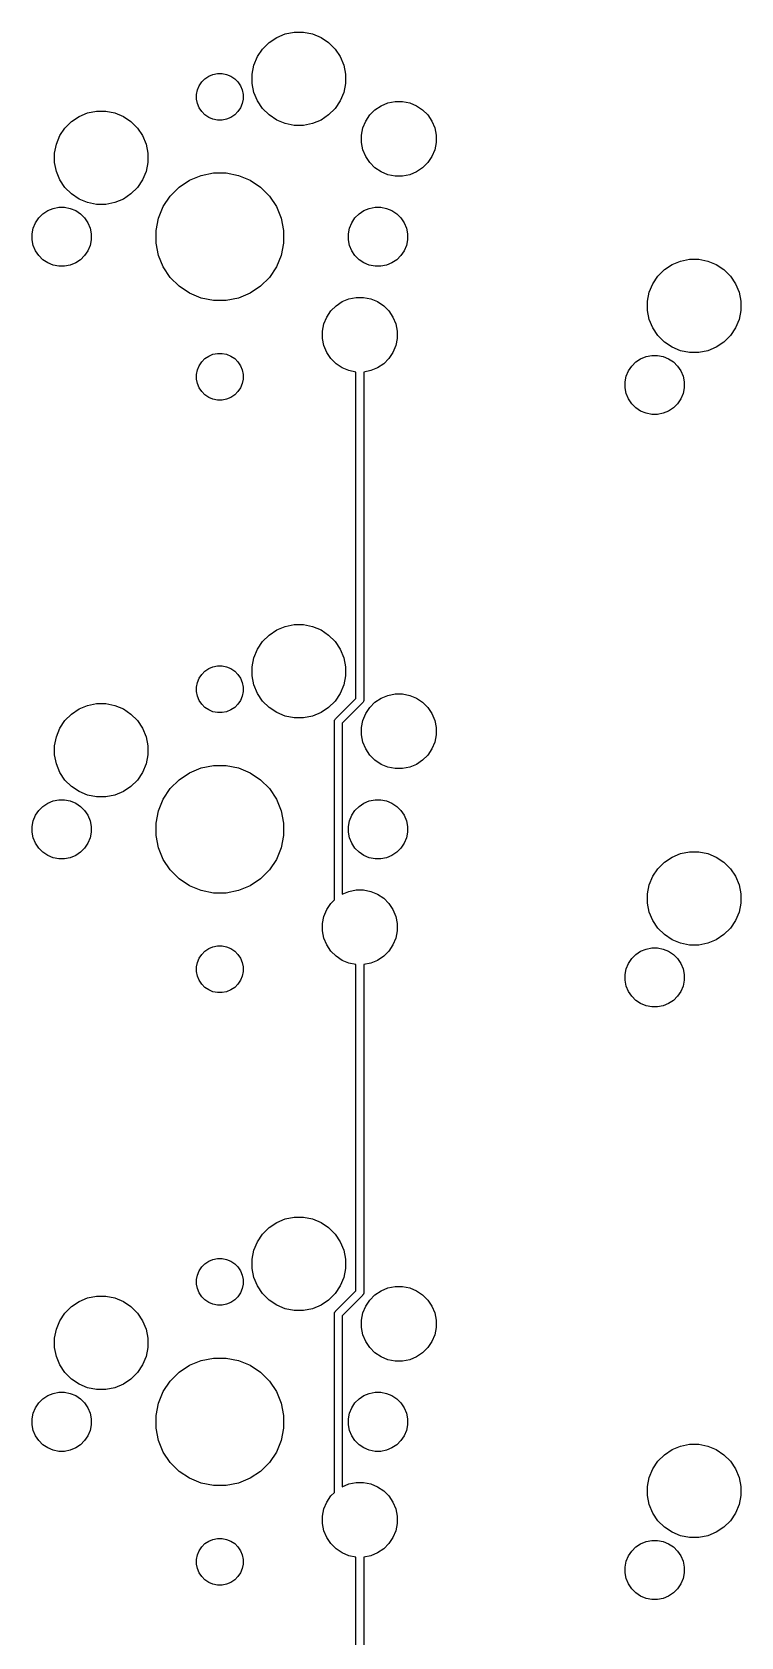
# Model space of a CAD drawing. Extents: x 52 to 337, y -159 to -34.
# Drawn here: x 140 to 162.8, y -91.1 to -39.5 of the extents above; entities that cross this region are included whole.
import ezdxf

# ---------------------------------------------------------------- set-up
doc = ezdxf.new("R2010")
doc.units = 0
doc.layers.add('BLACK', color=7, linetype='CONTINUOUS')

msp = doc.modelspace()

# ---------------------------------------------------------------- linework, layer by layer
at = {"layer": 'BLACK', "linetype": 'CONTINUOUS'}
for p, q in [((147.634, -39.7924), (147.879, -39.6282)), ((147.879, -39.6282), (148.152, -39.5151)), ((148.152, -39.5151), (148.442, -39.4575)), ((148.442, -39.4575), (148.738, -39.4575)), ((148.738, -39.4575), (149.028, -39.5151)), ((149.028, -39.5151), (149.301, -39.6282)), ((149.301, -39.6282), (149.546, -39.7924)), ((147.261, -40.247), (147.425, -40.0013)), ((147.425, -40.0013), (147.634, -39.7924)), ((149.546, -39.7924), (149.755, -40.0013)), ((149.755, -40.0013), (149.919, -40.247)), ((147.09, -40.8098), (147.148, -40.52)), ((147.148, -40.52), (147.261, -40.247)), ((149.919, -40.247), (150.032, -40.52)), ((150.032, -40.52), (150.09, -40.8098)), ((145.329, -41.3187), (145.385, -41.1822)), ((145.385, -41.1822), (145.467, -41.0594)), ((145.467, -41.0594), (145.572, -40.9549)), ((145.572, -40.9549), (145.695, -40.8729)), ((145.695, -40.8729), (145.831, -40.8163)), ((145.831, -40.8163), (145.976, -40.7875)), ((145.976, -40.7875), (146.124, -40.7875)), ((146.124, -40.7875), (146.269, -40.8163)), ((146.269, -40.8163), (146.405, -40.8729)), ((146.405, -40.8729), (146.528, -40.9549)), ((146.528, -40.9549), (146.633, -41.0594)), ((146.633, -41.0594), (146.715, -41.1822)), ((146.715, -41.1822), (146.771, -41.3187)), ((147.09, -41.1052), (147.09, -40.8098)), ((147.148, -41.395), (147.09, -41.1052)), ((150.09, -41.1052), (150.032, -41.395)), ((150.09, -40.8098), (150.09, -41.1052)), ((145.3, -41.4636), (145.329, -41.3187)), ((145.3, -41.6114), (145.3, -41.4636)), ((145.329, -41.7563), (145.3, -41.6114)), ((145.385, -41.8928), (145.329, -41.7563)), ((146.771, -41.7563), (146.715, -41.8928)), ((146.771, -41.3187), (146.8, -41.4636)), ((146.8, -41.6114), (146.771, -41.7563)), ((146.8, -41.4636), (146.8, -41.6114)), ((147.261, -41.668), (147.148, -41.395)), ((147.425, -41.9137), (147.261, -41.668)), ((149.919, -41.668), (149.755, -41.9137)), ((150.032, -41.395), (149.919, -41.668)), ((151.232, -41.8241), (151.45, -41.7336)), ((151.45, -41.7336), (151.682, -41.6875)), ((151.682, -41.6875), (151.918, -41.6875)), ((151.918, -41.6875), (152.15, -41.7336)), ((152.15, -41.7336), (152.368, -41.8241)), ((141.284, -42.3324), (141.529, -42.1682)), ((141.529, -42.1682), (141.802, -42.0551)), ((141.802, -42.0551), (142.092, -41.9975)), ((142.092, -41.9975), (142.388, -41.9975)), ((142.388, -41.9975), (142.678, -42.0551)), ((142.678, -42.0551), (142.951, -42.1682)), ((142.951, -42.1682), (143.196, -42.3324)), ((145.467, -42.0156), (145.385, -41.8928)), ((145.572, -42.1201), (145.467, -42.0156)), ((145.695, -42.2021), (145.572, -42.1201)), ((145.831, -42.2587), (145.695, -42.2021)), ((145.976, -42.2875), (145.831, -42.2587)), ((146.124, -42.2875), (145.976, -42.2875)), ((146.269, -42.2587), (146.124, -42.2875)), ((146.405, -42.2021), (146.269, -42.2587)), ((146.528, -42.1201), (146.405, -42.2021)), ((146.633, -42.0156), (146.528, -42.1201)), ((146.715, -41.8928), (146.633, -42.0156)), ((147.634, -42.1226), (147.425, -41.9137)), ((147.879, -42.2868), (147.634, -42.1226)), ((148.152, -42.3999), (147.879, -42.2868)), ((149.301, -42.2868), (149.028, -42.3999)), ((149.546, -42.1226), (149.301, -42.2868)), ((149.755, -41.9137), (149.546, -42.1226)), ((150.737, -42.3191), (150.868, -42.1225)), ((150.868, -42.1225), (151.035, -41.9554)), ((151.035, -41.9554), (151.232, -41.8241)), ((152.368, -41.8241), (152.565, -41.9554)), ((152.565, -41.9554), (152.732, -42.1225)), ((152.732, -42.1225), (152.863, -42.3191)), ((140.798, -43.06), (140.911, -42.787)), ((140.911, -42.787), (141.075, -42.5413)), ((141.075, -42.5413), (141.284, -42.3324)), ((143.196, -42.3324), (143.405, -42.5413)), ((143.405, -42.5413), (143.569, -42.787)), ((143.569, -42.787), (143.682, -43.06)), ((148.442, -42.4575), (148.152, -42.3999)), ((148.738, -42.4575), (148.442, -42.4575)), ((149.028, -42.3999), (148.738, -42.4575)), ((150.6, -42.7693), (150.646, -42.5375)), ((150.6, -43.0057), (150.6, -42.7693)), ((150.646, -42.5375), (150.737, -42.3191)), ((152.863, -42.3191), (152.954, -42.5375)), ((152.954, -42.5375), (153, -42.7693)), ((153, -42.7693), (153, -43.0057)), ((140.74, -43.3498), (140.798, -43.06)), ((143.682, -43.06), (143.74, -43.3498)), ((150.646, -43.2375), (150.6, -43.0057)), ((150.737, -43.4559), (150.646, -43.2375)), ((152.954, -43.2375), (152.863, -43.4559)), ((153, -43.0057), (152.954, -43.2375)), ((140.74, -43.6452), (140.74, -43.3498)), ((140.798, -43.935), (140.74, -43.6452)), ((143.74, -43.6452), (143.682, -43.935)), ((143.74, -43.3498), (143.74, -43.6452)), ((150.868, -43.6525), (150.737, -43.4559)), ((151.035, -43.8196), (150.868, -43.6525)), ((151.232, -43.9509), (151.035, -43.8196)), ((152.565, -43.8196), (152.368, -43.9509)), ((152.732, -43.6525), (152.565, -43.8196)), ((152.863, -43.4559), (152.732, -43.6525)), ((140.911, -44.208), (140.798, -43.935)), ((141.075, -44.4537), (140.911, -44.208)), ((143.569, -44.208), (143.405, -44.4537)), ((143.682, -43.935), (143.569, -44.208)), ((144.743, -44.4452), (145.079, -44.2208)), ((145.079, -44.2208), (145.452, -44.0663)), ((145.452, -44.0663), (145.848, -43.9875)), ((145.848, -43.9875), (146.252, -43.9875)), ((146.252, -43.9875), (146.648, -44.0663)), ((146.648, -44.0663), (147.021, -44.2208)), ((147.021, -44.2208), (147.357, -44.4452)), ((151.45, -44.0414), (151.232, -43.9509)), ((151.682, -44.0875), (151.45, -44.0414)), ((151.918, -44.0875), (151.682, -44.0875)), ((152.15, -44.0414), (151.918, -44.0875)), ((152.368, -43.9509), (152.15, -44.0414)), ((141.284, -44.6626), (141.075, -44.4537)), ((141.529, -44.8268), (141.284, -44.6626)), ((141.802, -44.9399), (141.529, -44.8268)), ((142.951, -44.8268), (142.678, -44.9399)), ((143.196, -44.6626), (142.951, -44.8268)), ((143.405, -44.4537), (143.196, -44.6626)), ((144.233, -45.0665), (144.458, -44.7307)), ((144.458, -44.7307), (144.743, -44.4452)), ((147.357, -44.4452), (147.642, -44.7307)), ((147.642, -44.7307), (147.867, -45.0665)), ((140.232, -45.4319), (140.364, -45.2996)), ((140.364, -45.2996), (140.52, -45.1956)), ((140.52, -45.1956), (140.693, -45.124)), ((140.693, -45.124), (140.876, -45.0875)), ((140.876, -45.0875), (141.064, -45.0875)), ((141.064, -45.0875), (141.247, -45.124)), ((141.247, -45.124), (141.42, -45.1956)), ((141.42, -45.1956), (141.576, -45.2996)), ((141.576, -45.2996), (141.708, -45.4319)), ((142.092, -44.9975), (141.802, -44.9399)), ((142.388, -44.9975), (142.092, -44.9975)), ((142.678, -44.9399), (142.388, -44.9975)), ((144.079, -45.4395), (144.233, -45.0665)), ((147.867, -45.0665), (148.021, -45.4395)), ((150.392, -45.4319), (150.524, -45.2996)), ((150.524, -45.2996), (150.68, -45.1956)), ((150.68, -45.1956), (150.853, -45.124)), ((150.853, -45.124), (151.036, -45.0875)), ((151.036, -45.0875), (151.224, -45.0875)), ((151.224, -45.0875), (151.407, -45.124)), ((151.407, -45.124), (151.58, -45.1956)), ((151.58, -45.1956), (151.736, -45.2996)), ((151.736, -45.2996), (151.868, -45.4319)), ((140.02, -45.9439), (140.057, -45.7604)), ((140.057, -45.7604), (140.128, -45.5875)), ((140.128, -45.5875), (140.232, -45.4319)), ((141.708, -45.4319), (141.812, -45.5875)), ((141.812, -45.5875), (141.883, -45.7604)), ((141.883, -45.7604), (141.92, -45.9439)), ((144, -45.8356), (144.079, -45.4395)), ((144, -46.2394), (144, -45.8356)), ((148.021, -45.4395), (148.1, -45.8356)), ((148.1, -45.8356), (148.1, -46.2394)), ((150.18, -45.9439), (150.217, -45.7604)), ((150.217, -45.7604), (150.288, -45.5875)), ((150.288, -45.5875), (150.392, -45.4319)), ((151.868, -45.4319), (151.972, -45.5875)), ((151.972, -45.5875), (152.043, -45.7604)), ((152.043, -45.7604), (152.08, -45.9439)), ((140.02, -46.1311), (140.02, -45.9439)), ((140.057, -46.3146), (140.02, -46.1311)), ((140.128, -46.4875), (140.057, -46.3146)), ((141.883, -46.3146), (141.812, -46.4875)), ((141.92, -46.1311), (141.883, -46.3146)), ((141.92, -45.9439), (141.92, -46.1311)), ((144.079, -46.6355), (144, -46.2394)), ((148.1, -46.2394), (148.021, -46.6355)), ((150.18, -46.1311), (150.18, -45.9439)), ((150.217, -46.3146), (150.18, -46.1311)), ((150.288, -46.4875), (150.217, -46.3146)), ((152.043, -46.3146), (151.972, -46.4875)), ((152.08, -46.1311), (152.043, -46.3146)), ((152.08, -45.9439), (152.08, -46.1311)), ((140.232, -46.6431), (140.128, -46.4875)), ((140.364, -46.7754), (140.232, -46.6431)), ((140.52, -46.8794), (140.364, -46.7754)), ((140.693, -46.951), (140.52, -46.8794)), ((140.876, -46.9875), (140.693, -46.951)), ((141.247, -46.951), (141.064, -46.9875)), ((141.42, -46.8794), (141.247, -46.951)), ((141.576, -46.7754), (141.42, -46.8794)), ((141.708, -46.6431), (141.576, -46.7754)), ((141.812, -46.4875), (141.708, -46.6431)), ((144.233, -47.0085), (144.079, -46.6355)), ((148.021, -46.6355), (147.867, -47.0085)), ((150.392, -46.6431), (150.288, -46.4875)), ((150.524, -46.7754), (150.392, -46.6431)), ((150.68, -46.8794), (150.524, -46.7754)), ((150.853, -46.951), (150.68, -46.8794)), ((151.036, -46.9875), (150.853, -46.951)), ((151.407, -46.951), (151.224, -46.9875)), ((151.58, -46.8794), (151.407, -46.951)), ((151.736, -46.7754), (151.58, -46.8794)), ((151.868, -46.6431), (151.736, -46.7754)), ((151.972, -46.4875), (151.868, -46.6431)), ((160.334, -47.0949), (160.579, -46.9307)), ((160.579, -46.9307), (160.852, -46.8176)), ((160.852, -46.8176), (161.142, -46.76)), ((161.142, -46.76), (161.438, -46.76)), ((161.438, -46.76), (161.728, -46.8176)), ((161.728, -46.8176), (162.001, -46.9307)), ((162.001, -46.9307), (162.246, -47.0949)), ((141.064, -46.9875), (140.876, -46.9875)), ((144.458, -47.3443), (144.233, -47.0085)), ((144.743, -47.6298), (144.458, -47.3443)), ((147.642, -47.3443), (147.357, -47.6298)), ((147.867, -47.0085), (147.642, -47.3443)), ((151.224, -46.9875), (151.036, -46.9875)), ((159.961, -47.5495), (160.125, -47.3038)), ((160.125, -47.3038), (160.334, -47.0949)), ((162.246, -47.0949), (162.455, -47.3038)), ((162.455, -47.3038), (162.619, -47.5495)), ((145.079, -47.8542), (144.743, -47.6298)), ((145.452, -48.0087), (145.079, -47.8542)), ((147.021, -47.8542), (146.648, -48.0087)), ((147.357, -47.6298), (147.021, -47.8542)), ((159.79, -48.1123), (159.848, -47.8225)), ((159.848, -47.8225), (159.961, -47.5495)), ((162.619, -47.5495), (162.732, -47.8225)), ((162.732, -47.8225), (162.79, -48.1123)), ((145.848, -48.0875), (145.452, -48.0087)), ((146.252, -48.0875), (145.848, -48.0875)), ((146.648, -48.0087), (146.252, -48.0875)), ((149.487, -48.6191), (149.618, -48.4225)), ((149.618, -48.4225), (149.785, -48.2554)), ((149.785, -48.2554), (149.982, -48.1241)), ((149.982, -48.1241), (150.2, -48.0336)), ((150.2, -48.0336), (150.432, -47.9875)), ((150.432, -47.9875), (150.668, -47.9875)), ((150.668, -47.9875), (150.9, -48.0336)), ((150.9, -48.0336), (151.118, -48.1241)), ((151.118, -48.1241), (151.315, -48.2554)), ((151.315, -48.2554), (151.482, -48.4225)), ((151.482, -48.4225), (151.613, -48.6191)), ((159.79, -48.4077), (159.79, -48.1123)), ((159.848, -48.6975), (159.79, -48.4077)), ((162.79, -48.4077), (162.732, -48.6975)), ((162.79, -48.1123), (162.79, -48.4077)), ((149.35, -49.0693), (149.396, -48.8375)), ((149.396, -48.8375), (149.487, -48.6191)), ((151.613, -48.6191), (151.704, -48.8375)), ((151.704, -48.8375), (151.75, -49.0693)), ((159.961, -48.9705), (159.848, -48.6975)), ((160.125, -49.2162), (159.961, -48.9705)), ((162.619, -48.9705), (162.455, -49.2162)), ((162.732, -48.6975), (162.619, -48.9705)), ((149.35, -49.3057), (149.35, -49.0693)), ((149.396, -49.5375), (149.35, -49.3057)), ((151.75, -49.3057), (151.704, -49.5375)), ((151.75, -49.0693), (151.75, -49.3057)), ((160.334, -49.4251), (160.125, -49.2162)), ((160.579, -49.5893), (160.334, -49.4251)), ((162.246, -49.4251), (162.001, -49.5893)), ((162.455, -49.2162), (162.246, -49.4251)), ((145.467, -50.0594), (145.572, -49.9549)), ((145.572, -49.9549), (145.695, -49.8729)), ((145.695, -49.8729), (145.831, -49.8163)), ((145.831, -49.8163), (145.976, -49.7875)), ((145.976, -49.7875), (146.124, -49.7875)), ((146.124, -49.7875), (146.269, -49.8163)), ((146.269, -49.8163), (146.405, -49.8729)), ((146.405, -49.8729), (146.528, -49.9549)), ((146.528, -49.9549), (146.633, -50.0594)), ((149.487, -49.7559), (149.396, -49.5375)), ((149.618, -49.9525), (149.487, -49.7559)), ((149.785, -50.1196), (149.618, -49.9525)), ((151.482, -49.9525), (151.315, -50.1196)), ((151.613, -49.7559), (151.482, -49.9525)), ((151.704, -49.5375), (151.613, -49.7559)), ((159.414, -50.0621), (159.57, -49.9581)), ((159.57, -49.9581), (159.743, -49.8865)), ((159.743, -49.8865), (159.926, -49.85)), ((159.926, -49.85), (160.114, -49.85)), ((160.114, -49.85), (160.297, -49.8865)), ((160.297, -49.8865), (160.47, -49.9581)), ((160.47, -49.9581), (160.626, -50.0621)), ((160.852, -49.7024), (160.579, -49.5893)), ((161.142, -49.76), (160.852, -49.7024)), ((161.438, -49.76), (161.142, -49.76)), ((161.728, -49.7024), (161.438, -49.76)), ((162.001, -49.5893), (161.728, -49.7024)), ((145.3, -50.4636), (145.329, -50.3187)), ((145.3, -50.6114), (145.3, -50.4636)), ((145.329, -50.3187), (145.385, -50.1822)), ((145.385, -50.1822), (145.467, -50.0594)), ((146.633, -50.0594), (146.715, -50.1822)), ((146.715, -50.1822), (146.771, -50.3187)), ((146.771, -50.3187), (146.8, -50.4636)), ((146.8, -50.4636), (146.8, -50.6114)), ((149.982, -50.2509), (149.785, -50.1196)), ((150.2, -50.3414), (149.982, -50.2509)), ((150.425, -50.3861), (150.2, -50.3414)), ((150.425, -60.8787), (150.425, -50.3861)), ((150.9, -50.3414), (150.675, -50.3861)), ((150.675, -50.3861), (150.675, -60.9244)), ((151.118, -50.2509), (150.9, -50.3414)), ((151.315, -50.1196), (151.118, -50.2509)), ((159.07, -50.7064), (159.107, -50.5229)), ((159.107, -50.5229), (159.178, -50.35)), ((159.178, -50.35), (159.282, -50.1944)), ((159.282, -50.1944), (159.414, -50.0621)), ((160.626, -50.0621), (160.758, -50.1944)), ((160.758, -50.1944), (160.862, -50.35)), ((160.862, -50.35), (160.933, -50.5229)), ((160.933, -50.5229), (160.97, -50.7064)), ((145.329, -50.7563), (145.3, -50.6114)), ((145.385, -50.8928), (145.329, -50.7563)), ((145.467, -51.0156), (145.385, -50.8928)), ((145.572, -51.1201), (145.467, -51.0156)), ((146.633, -51.0156), (146.528, -51.1201)), ((146.715, -50.8928), (146.633, -51.0156)), ((146.771, -50.7563), (146.715, -50.8928)), ((146.8, -50.6114), (146.771, -50.7563)), ((159.07, -50.8936), (159.07, -50.7064)), ((159.107, -51.0771), (159.07, -50.8936)), ((159.178, -51.25), (159.107, -51.0771)), ((160.933, -51.0771), (160.862, -51.25)), ((160.97, -50.8936), (160.933, -51.0771)), ((160.97, -50.7064), (160.97, -50.8936)), ((145.695, -51.2021), (145.572, -51.1201)), ((145.831, -51.2587), (145.695, -51.2021)), ((145.976, -51.2875), (145.831, -51.2587)), ((146.124, -51.2875), (145.976, -51.2875)), ((146.269, -51.2587), (146.124, -51.2875)), ((146.405, -51.2021), (146.269, -51.2587)), ((146.528, -51.1201), (146.405, -51.2021)), ((159.282, -51.4056), (159.178, -51.25)), ((159.414, -51.5379), (159.282, -51.4056)), ((159.57, -51.6419), (159.414, -51.5379)), ((160.626, -51.5379), (160.47, -51.6419)), ((160.758, -51.4056), (160.626, -51.5379)), ((160.862, -51.25), (160.758, -51.4056)), ((159.743, -51.7135), (159.57, -51.6419)), ((159.926, -51.75), (159.743, -51.7135)), ((160.114, -51.75), (159.926, -51.75)), ((160.297, -51.7135), (160.114, -51.75)), ((160.47, -51.6419), (160.297, -51.7135)), ((147.634, -58.8424), (147.879, -58.6782)), ((147.879, -58.6782), (148.152, -58.5651)), ((148.152, -58.5651), (148.442, -58.5075)), ((148.442, -58.5075), (148.738, -58.5075)), ((148.738, -58.5075), (149.028, -58.5651)), ((149.028, -58.5651), (149.301, -58.6782)), ((149.301, -58.6782), (149.546, -58.8424)), ((147.148, -59.57), (147.261, -59.297)), ((147.261, -59.297), (147.425, -59.0513)), ((147.425, -59.0513), (147.634, -58.8424)), ((149.546, -58.8424), (149.755, -59.0513)), ((149.755, -59.0513), (149.919, -59.297)), ((149.919, -59.297), (150.032, -59.57)), ((145.831, -59.8663), (145.976, -59.8375)), ((145.976, -59.8375), (146.124, -59.8375)), ((146.124, -59.8375), (146.269, -59.8663)), ((147.09, -59.8598), (147.148, -59.57)), ((150.032, -59.57), (150.09, -59.8598)), ((145.329, -60.3687), (145.385, -60.2322)), ((145.385, -60.2322), (145.467, -60.1094)), ((145.467, -60.1094), (145.572, -60.0049)), ((145.572, -60.0049), (145.695, -59.9229)), ((145.695, -59.9229), (145.831, -59.8663)), ((146.269, -59.8663), (146.405, -59.9229)), ((146.405, -59.9229), (146.528, -60.0049)), ((146.528, -60.0049), (146.633, -60.1094)), ((146.633, -60.1094), (146.715, -60.2322)), ((146.715, -60.2322), (146.771, -60.3687)), ((147.09, -60.1552), (147.09, -59.8598)), ((147.148, -60.445), (147.09, -60.1552)), ((150.09, -60.1552), (150.032, -60.445)), ((150.09, -59.8598), (150.09, -60.1552)), ((145.3, -60.5136), (145.329, -60.3687)), ((145.3, -60.6614), (145.3, -60.5136)), ((145.329, -60.8063), (145.3, -60.6614)), ((145.385, -60.9428), (145.329, -60.8063)), ((146.771, -60.8063), (146.715, -60.9428)), ((146.771, -60.3687), (146.8, -60.5136)), ((146.8, -60.6614), (146.771, -60.8063)), ((146.8, -60.5136), (146.8, -60.6614)), ((147.261, -60.718), (147.148, -60.445)), ((147.425, -60.9637), (147.261, -60.718)), ((149.919, -60.718), (149.755, -60.9637)), ((149.771, -61.5328), (150.425, -60.8787)), ((150.032, -60.445), (149.919, -60.718)), ((151.035, -61.0054), (151.232, -60.8741)), ((151.232, -60.8741), (151.45, -60.7836)), ((151.45, -60.7836), (151.682, -60.7375)), ((151.682, -60.7375), (151.918, -60.7375)), ((151.918, -60.7375), (152.15, -60.7836)), ((152.15, -60.7836), (152.368, -60.8741)), ((152.368, -60.8741), (152.565, -61.0054)), ((141.075, -61.5913), (141.284, -61.3824)), ((141.284, -61.3824), (141.529, -61.2182)), ((141.529, -61.2182), (141.802, -61.1051)), ((141.802, -61.1051), (142.092, -61.0475)), ((142.092, -61.0475), (142.388, -61.0475)), ((142.388, -61.0475), (142.678, -61.1051)), ((142.678, -61.1051), (142.951, -61.2182)), ((142.951, -61.2182), (143.196, -61.3824)), ((143.196, -61.3824), (143.405, -61.5913)), ((145.467, -61.0656), (145.385, -60.9428)), ((145.572, -61.1701), (145.467, -61.0656)), ((145.695, -61.2521), (145.572, -61.1701)), ((145.831, -61.3087), (145.695, -61.2521)), ((145.976, -61.3375), (145.831, -61.3087)), ((146.124, -61.3375), (145.976, -61.3375)), ((146.269, -61.3087), (146.124, -61.3375)), ((146.405, -61.2521), (146.269, -61.3087)), ((146.528, -61.1701), (146.405, -61.2521)), ((146.633, -61.0656), (146.528, -61.1701)), ((146.715, -60.9428), (146.633, -61.0656)), ((147.634, -61.1726), (147.425, -60.9637)), ((147.879, -61.3368), (147.634, -61.1726)), ((148.152, -61.4499), (147.879, -61.3368)), ((149.301, -61.3368), (149.028, -61.4499)), ((149.546, -61.1726), (149.301, -61.3368)), ((149.755, -60.9637), (149.546, -61.1726)), ((150.634, -61.0232), (149.98, -61.6773)), ((150.639, -61.0193), (150.634, -61.0232)), ((150.643, -61.0145), (150.639, -61.0193)), ((150.654, -61.0003), (150.643, -61.0145)), ((150.646, -61.5875), (150.737, -61.3691)), ((150.666, -60.9786), (150.654, -61.0003)), ((150.67, -60.9667), (150.666, -60.9786)), ((150.673, -60.955), (150.67, -60.9667)), ((150.675, -60.9366), (150.673, -60.955)), ((150.675, -60.9244), (150.676, -60.9305)), ((150.676, -60.9305), (150.675, -60.9366)), ((150.675, -60.9366), (150.675, -60.9366)), ((150.737, -61.3691), (150.868, -61.1725)), ((150.868, -61.1725), (151.035, -61.0054)), ((152.565, -61.0054), (152.732, -61.1725)), ((152.732, -61.1725), (152.863, -61.3691)), ((152.863, -61.3691), (152.954, -61.5875)), ((140.798, -62.11), (140.911, -61.837)), ((140.911, -61.837), (141.075, -61.5913)), ((143.405, -61.5913), (143.569, -61.837)), ((143.569, -61.837), (143.682, -62.11)), ((148.442, -61.5075), (148.152, -61.4499)), ((148.738, -61.5075), (148.442, -61.5075)), ((149.028, -61.4499), (148.738, -61.5075)), ((149.729, -61.6255), (149.73, -61.6194)), ((149.73, -61.6316), (149.729, -61.6255)), ((149.73, -61.6194), (149.732, -61.601)), ((149.73, -61.6194), (149.73, -61.6194)), ((149.73, -67.3604), (149.73, -61.6316)), ((149.732, -61.601), (149.739, -61.5774)), ((149.739, -61.5774), (149.751, -61.5557)), ((149.751, -61.5557), (149.766, -61.5367)), ((149.766, -61.5367), (149.771, -61.5328)), ((149.98, -61.6773), (149.98, -67.1751)), ((150.6, -61.8193), (150.646, -61.5875)), ((150.6, -62.0557), (150.6, -61.8193)), ((152.954, -61.5875), (153, -61.8193)), ((153, -61.8193), (153, -62.0557)), ((140.74, -62.3998), (140.798, -62.11)), ((140.74, -62.6952), (140.74, -62.3998)), ((143.682, -62.11), (143.74, -62.3998)), ((143.74, -62.3998), (143.74, -62.6952)), ((150.646, -62.2875), (150.6, -62.0557)), ((150.737, -62.5059), (150.646, -62.2875)), ((152.954, -62.2875), (152.863, -62.5059)), ((153, -62.0557), (152.954, -62.2875)), ((140.798, -62.985), (140.74, -62.6952)), ((143.74, -62.6952), (143.682, -62.985)), ((150.868, -62.7025), (150.737, -62.5059)), ((151.035, -62.8696), (150.868, -62.7025)), ((151.232, -63.0009), (151.035, -62.8696)), ((152.565, -62.8696), (152.368, -63.0009)), ((152.732, -62.7025), (152.565, -62.8696)), ((152.863, -62.5059), (152.732, -62.7025)), ((140.911, -63.258), (140.798, -62.985)), ((141.075, -63.5037), (140.911, -63.258)), ((143.569, -63.258), (143.405, -63.5037)), ((143.682, -62.985), (143.569, -63.258)), ((144.743, -63.4952), (145.079, -63.2708)), ((145.079, -63.2708), (145.452, -63.1163)), ((145.452, -63.1163), (145.848, -63.0375)), ((145.848, -63.0375), (146.252, -63.0375)), ((146.252, -63.0375), (146.648, -63.1163)), ((146.648, -63.1163), (147.021, -63.2708)), ((147.021, -63.2708), (147.357, -63.4952)), ((151.45, -63.0914), (151.232, -63.0009)), ((151.682, -63.1375), (151.45, -63.0914)), ((151.918, -63.1375), (151.682, -63.1375)), ((152.15, -63.0914), (151.918, -63.1375)), ((152.368, -63.0009), (152.15, -63.0914)), ((141.284, -63.7126), (141.075, -63.5037)), ((141.529, -63.8768), (141.284, -63.7126)), ((141.802, -63.9899), (141.529, -63.8768)), ((142.951, -63.8768), (142.678, -63.9899)), ((143.196, -63.7126), (142.951, -63.8768)), ((143.405, -63.5037), (143.196, -63.7126)), ((144.233, -64.1165), (144.458, -63.7807)), ((144.458, -63.7807), (144.743, -63.4952)), ((147.357, -63.4952), (147.642, -63.7807)), ((147.642, -63.7807), (147.867, -64.1165)), ((140.128, -64.6375), (140.232, -64.4819)), ((140.232, -64.4819), (140.364, -64.3496)), ((140.364, -64.3496), (140.52, -64.2456)), ((140.52, -64.2456), (140.693, -64.174)), ((140.693, -64.174), (140.876, -64.1375)), ((140.876, -64.1375), (141.064, -64.1375)), ((141.064, -64.1375), (141.247, -64.174)), ((141.247, -64.174), (141.42, -64.2456)), ((141.42, -64.2456), (141.576, -64.3496)), ((141.576, -64.3496), (141.708, -64.4819)), ((141.708, -64.4819), (141.812, -64.6375)), ((142.092, -64.0475), (141.802, -63.9899)), ((142.388, -64.0475), (142.092, -64.0475)), ((142.678, -63.9899), (142.388, -64.0475)), ((144, -64.8856), (144.079, -64.4895)), ((144.079, -64.4895), (144.233, -64.1165)), ((147.867, -64.1165), (148.021, -64.4895)), ((148.021, -64.4895), (148.1, -64.8856)), ((150.288, -64.6375), (150.392, -64.4819)), ((150.392, -64.4819), (150.524, -64.3496)), ((150.524, -64.3496), (150.68, -64.2456)), ((150.68, -64.2456), (150.853, -64.174)), ((150.853, -64.174), (151.036, -64.1375)), ((151.036, -64.1375), (151.224, -64.1375)), ((151.224, -64.1375), (151.407, -64.174)), ((151.407, -64.174), (151.58, -64.2456)), ((151.58, -64.2456), (151.736, -64.3496)), ((151.736, -64.3496), (151.868, -64.4819)), ((151.868, -64.4819), (151.972, -64.6375)), ((140.02, -64.9939), (140.057, -64.8104)), ((140.02, -65.1811), (140.02, -64.9939)), ((140.057, -64.8104), (140.128, -64.6375)), ((141.812, -64.6375), (141.883, -64.8104)), ((141.883, -64.8104), (141.92, -64.9939)), ((141.92, -64.9939), (141.92, -65.1811)), ((144, -65.2894), (144, -64.8856)), ((148.1, -64.8856), (148.1, -65.2894)), ((150.18, -64.9939), (150.217, -64.8104)), ((150.18, -65.1811), (150.18, -64.9939)), ((150.217, -64.8104), (150.288, -64.6375)), ((151.972, -64.6375), (152.043, -64.8104)), ((152.043, -64.8104), (152.08, -64.9939)), ((152.08, -64.9939), (152.08, -65.1811)), ((140.057, -65.3646), (140.02, -65.1811)), ((140.128, -65.5375), (140.057, -65.3646)), ((141.883, -65.3646), (141.812, -65.5375)), ((141.92, -65.1811), (141.883, -65.3646)), ((144.079, -65.6855), (144, -65.2894)), ((148.1, -65.2894), (148.021, -65.6855)), ((150.217, -65.3646), (150.18, -65.1811)), ((150.288, -65.5375), (150.217, -65.3646)), ((152.043, -65.3646), (151.972, -65.5375)), ((152.08, -65.1811), (152.043, -65.3646)), ((140.232, -65.6931), (140.128, -65.5375)), ((140.364, -65.8254), (140.232, -65.6931)), ((140.52, -65.9294), (140.364, -65.8254)), ((140.693, -66.001), (140.52, -65.9294)), ((140.876, -66.0375), (140.693, -66.001)), ((141.064, -66.0375), (140.876, -66.0375)), ((141.247, -66.001), (141.064, -66.0375)), ((141.42, -65.9294), (141.247, -66.001)), ((141.576, -65.8254), (141.42, -65.9294)), ((141.708, -65.6931), (141.576, -65.8254)), ((141.812, -65.5375), (141.708, -65.6931)), ((144.233, -66.0585), (144.079, -65.6855)), ((148.021, -65.6855), (147.867, -66.0585)), ((150.392, -65.6931), (150.288, -65.5375)), ((150.524, -65.8254), (150.392, -65.6931)), ((150.68, -65.9294), (150.524, -65.8254)), ((150.853, -66.001), (150.68, -65.9294)), ((151.036, -66.0375), (150.853, -66.001)), ((151.224, -66.0375), (151.036, -66.0375)), ((151.407, -66.001), (151.224, -66.0375)), ((151.58, -65.9294), (151.407, -66.001)), ((151.736, -65.8254), (151.58, -65.9294)), ((151.868, -65.6931), (151.736, -65.8254)), ((151.972, -65.5375), (151.868, -65.6931)), ((160.334, -66.1449), (160.579, -65.9807)), ((160.579, -65.9807), (160.852, -65.8676)), ((160.852, -65.8676), (161.142, -65.81)), ((161.142, -65.81), (161.438, -65.81)), ((161.438, -65.81), (161.728, -65.8676)), ((161.728, -65.8676), (162.001, -65.9807)), ((162.001, -65.9807), (162.246, -66.1449)), ((144.458, -66.3943), (144.233, -66.0585)), ((144.743, -66.6798), (144.458, -66.3943)), ((147.642, -66.3943), (147.357, -66.6798)), ((147.867, -66.0585), (147.642, -66.3943)), ((159.961, -66.5995), (160.125, -66.3538)), ((160.125, -66.3538), (160.334, -66.1449)), ((162.246, -66.1449), (162.455, -66.3538)), ((162.455, -66.3538), (162.619, -66.5995)), ((145.079, -66.9042), (144.743, -66.6798)), ((145.452, -67.0587), (145.079, -66.9042)), ((145.848, -67.1375), (145.452, -67.0587)), ((146.648, -67.0587), (146.252, -67.1375)), ((147.021, -66.9042), (146.648, -67.0587)), ((147.357, -66.6798), (147.021, -66.9042)), ((150.2, -67.0836), (150.432, -67.0375)), ((150.432, -67.0375), (150.668, -67.0375)), ((150.668, -67.0375), (150.9, -67.0836)), ((159.79, -67.1623), (159.848, -66.8725)), ((159.848, -66.8725), (159.961, -66.5995)), ((162.619, -66.5995), (162.732, -66.8725)), ((162.732, -66.8725), (162.79, -67.1623)), ((146.252, -67.1375), (145.848, -67.1375)), ((149.487, -67.6691), (149.618, -67.4725)), ((149.618, -67.4725), (149.73, -67.3604)), ((149.98, -67.1751), (149.982, -67.1741)), ((149.982, -67.1741), (150.2, -67.0836)), ((150.9, -67.0836), (151.118, -67.1741)), ((151.118, -67.1741), (151.315, -67.3054)), ((151.315, -67.3054), (151.482, -67.4725)), ((151.482, -67.4725), (151.613, -67.6691)), ((159.79, -67.4577), (159.79, -67.1623)), ((159.848, -67.7475), (159.79, -67.4577)), ((162.79, -67.4577), (162.732, -67.7475)), ((162.79, -67.1623), (162.79, -67.4577)), ((149.35, -68.1193), (149.396, -67.8875)), ((149.396, -67.8875), (149.487, -67.6691)), ((151.613, -67.6691), (151.704, -67.8875)), ((151.704, -67.8875), (151.75, -68.1193)), ((159.961, -68.0205), (159.848, -67.7475)), ((160.125, -68.2662), (159.961, -68.0205)), ((162.619, -68.0205), (162.455, -68.2662)), ((162.732, -67.7475), (162.619, -68.0205)), ((149.35, -68.3557), (149.35, -68.1193)), ((149.396, -68.5875), (149.35, -68.3557)), ((149.487, -68.8059), (149.396, -68.5875)), ((151.704, -68.5875), (151.613, -68.8059)), ((151.75, -68.3557), (151.704, -68.5875)), ((151.75, -68.1193), (151.75, -68.3557)), ((160.334, -68.4751), (160.125, -68.2662)), ((160.579, -68.6393), (160.334, -68.4751)), ((162.246, -68.4751), (162.001, -68.6393)), ((162.455, -68.2662), (162.246, -68.4751)), ((145.385, -69.2322), (145.467, -69.1094)), ((145.467, -69.1094), (145.572, -69.0049)), ((145.572, -69.0049), (145.695, -68.9229)), ((145.695, -68.9229), (145.831, -68.8663)), ((145.831, -68.8663), (145.976, -68.8375)), ((145.976, -68.8375), (146.124, -68.8375)), ((146.124, -68.8375), (146.269, -68.8663)), ((146.269, -68.8663), (146.405, -68.9229)), ((146.405, -68.9229), (146.528, -69.0049)), ((146.528, -69.0049), (146.633, -69.1094)), ((146.633, -69.1094), (146.715, -69.2322)), ((149.618, -69.0025), (149.487, -68.8059)), ((149.785, -69.1696), (149.618, -69.0025)), ((151.482, -69.0025), (151.315, -69.1696)), ((151.613, -68.8059), (151.482, -69.0025)), ((159.282, -69.2444), (159.414, -69.1121)), ((159.414, -69.1121), (159.57, -69.0081)), ((159.57, -69.0081), (159.743, -68.9365)), ((159.743, -68.9365), (159.926, -68.9)), ((159.926, -68.9), (160.114, -68.9)), ((160.114, -68.9), (160.297, -68.9365)), ((160.297, -68.9365), (160.47, -69.0081)), ((160.47, -69.0081), (160.626, -69.1121)), ((160.852, -68.7524), (160.579, -68.6393)), ((160.626, -69.1121), (160.758, -69.2444)), ((161.142, -68.81), (160.852, -68.7524)), ((161.438, -68.81), (161.142, -68.81)), ((161.728, -68.7524), (161.438, -68.81)), ((162.001, -68.6393), (161.728, -68.7524)), ((145.3, -69.5136), (145.329, -69.3687)), ((145.3, -69.6614), (145.3, -69.5136)), ((145.329, -69.3687), (145.385, -69.2322)), ((146.715, -69.2322), (146.771, -69.3687)), ((146.771, -69.3687), (146.8, -69.5136)), ((146.8, -69.5136), (146.8, -69.6614)), ((149.982, -69.3009), (149.785, -69.1696)), ((150.2, -69.3914), (149.982, -69.3009)), ((150.425, -69.4361), (150.2, -69.3914)), ((150.425, -79.9287), (150.425, -69.4361)), ((150.9, -69.3914), (150.675, -69.4361)), ((150.675, -69.4361), (150.675, -79.9744)), ((151.118, -69.3009), (150.9, -69.3914)), ((151.315, -69.1696), (151.118, -69.3009)), ((159.07, -69.7564), (159.107, -69.5729)), ((159.107, -69.5729), (159.178, -69.4)), ((159.178, -69.4), (159.282, -69.2444)), ((160.758, -69.2444), (160.862, -69.4)), ((160.862, -69.4), (160.933, -69.5729)), ((160.933, -69.5729), (160.97, -69.7564)), ((145.329, -69.8063), (145.3, -69.6614)), ((145.385, -69.9428), (145.329, -69.8063)), ((145.467, -70.0656), (145.385, -69.9428)), ((145.572, -70.1701), (145.467, -70.0656)), ((146.633, -70.0656), (146.528, -70.1701)), ((146.715, -69.9428), (146.633, -70.0656)), ((146.771, -69.8063), (146.715, -69.9428)), ((146.8, -69.6614), (146.771, -69.8063)), ((159.07, -69.9436), (159.07, -69.7564)), ((159.107, -70.1271), (159.07, -69.9436)), ((159.178, -70.3), (159.107, -70.1271)), ((160.933, -70.1271), (160.862, -70.3)), ((160.97, -69.9436), (160.933, -70.1271)), ((160.97, -69.7564), (160.97, -69.9436)), ((145.695, -70.2521), (145.572, -70.1701)), ((145.831, -70.3087), (145.695, -70.2521)), ((145.976, -70.3375), (145.831, -70.3087)), ((146.124, -70.3375), (145.976, -70.3375)), ((146.269, -70.3087), (146.124, -70.3375)), ((146.405, -70.2521), (146.269, -70.3087)), ((146.528, -70.1701), (146.405, -70.2521)), ((159.282, -70.4556), (159.178, -70.3)), ((159.414, -70.5879), (159.282, -70.4556)), ((159.57, -70.6919), (159.414, -70.5879)), ((160.626, -70.5879), (160.47, -70.6919)), ((160.758, -70.4556), (160.626, -70.5879)), ((160.862, -70.3), (160.758, -70.4556)), ((159.743, -70.7635), (159.57, -70.6919)), ((159.926, -70.8), (159.743, -70.7635)), ((160.114, -70.8), (159.926, -70.8)), ((160.297, -70.7635), (160.114, -70.8)), ((160.47, -70.6919), (160.297, -70.7635)), ((147.425, -78.1013), (147.634, -77.8924)), ((147.634, -77.8924), (147.879, -77.7282)), ((147.879, -77.7282), (148.152, -77.6151)), ((148.152, -77.6151), (148.442, -77.5575)), ((148.442, -77.5575), (148.738, -77.5575)), ((148.738, -77.5575), (149.028, -77.6151)), ((149.028, -77.6151), (149.301, -77.7282)), ((149.301, -77.7282), (149.546, -77.8924)), ((149.546, -77.8924), (149.755, -78.1013)), ((147.148, -78.62), (147.261, -78.347)), ((147.261, -78.347), (147.425, -78.1013)), ((149.755, -78.1013), (149.919, -78.347)), ((149.919, -78.347), (150.032, -78.62)), ((145.695, -78.9729), (145.831, -78.9163)), ((145.831, -78.9163), (145.976, -78.8875)), ((145.976, -78.8875), (146.124, -78.8875)), ((146.124, -78.8875), (146.269, -78.9163)), ((146.269, -78.9163), (146.405, -78.9729)), ((147.09, -78.9098), (147.148, -78.62)), ((147.09, -79.2052), (147.09, -78.9098)), ((150.032, -78.62), (150.09, -78.9098)), ((150.09, -78.9098), (150.09, -79.2052)), ((145.3, -79.5636), (145.329, -79.4187)), ((145.329, -79.4187), (145.385, -79.2822)), ((145.385, -79.2822), (145.467, -79.1594)), ((145.467, -79.1594), (145.572, -79.0549)), ((145.572, -79.0549), (145.695, -78.9729)), ((146.405, -78.9729), (146.528, -79.0549)), ((146.528, -79.0549), (146.633, -79.1594)), ((146.633, -79.1594), (146.715, -79.2822)), ((146.715, -79.2822), (146.771, -79.4187)), ((146.771, -79.4187), (146.8, -79.5636)), ((147.148, -79.495), (147.09, -79.2052)), ((150.09, -79.2052), (150.032, -79.495)), ((145.3, -79.7114), (145.3, -79.5636)), ((145.329, -79.8563), (145.3, -79.7114)), ((145.385, -79.9928), (145.329, -79.8563)), ((146.771, -79.8563), (146.715, -79.9928)), ((146.8, -79.7114), (146.771, -79.8563)), ((146.8, -79.5636), (146.8, -79.7114)), ((147.261, -79.768), (147.148, -79.495)), ((147.425, -80.0137), (147.261, -79.768)), ((149.919, -79.768), (149.755, -80.0137)), ((149.771, -80.5828), (150.425, -79.9287)), ((150.032, -79.495), (149.919, -79.768)), ((151.035, -80.0554), (151.232, -79.9241)), ((151.232, -79.9241), (151.45, -79.8336)), ((151.45, -79.8336), (151.682, -79.7875)), ((151.682, -79.7875), (151.918, -79.7875)), ((151.918, -79.7875), (152.15, -79.8336)), ((152.15, -79.8336), (152.368, -79.9241)), ((152.368, -79.9241), (152.565, -80.0554)), ((141.075, -80.6413), (141.284, -80.4324)), ((141.284, -80.4324), (141.529, -80.2682)), ((141.529, -80.2682), (141.802, -80.1551)), ((141.802, -80.1551), (142.092, -80.0975)), ((142.092, -80.0975), (142.388, -80.0975)), ((142.388, -80.0975), (142.678, -80.1551)), ((142.678, -80.1551), (142.951, -80.2682)), ((142.951, -80.2682), (143.196, -80.4324)), ((143.196, -80.4324), (143.405, -80.6413)), ((145.467, -80.1156), (145.385, -79.9928)), ((145.572, -80.2201), (145.467, -80.1156)), ((145.695, -80.3021), (145.572, -80.2201)), ((145.831, -80.3587), (145.695, -80.3021)), ((145.976, -80.3875), (145.831, -80.3587)), ((146.124, -80.3875), (145.976, -80.3875)), ((146.269, -80.3587), (146.124, -80.3875)), ((146.405, -80.3021), (146.269, -80.3587)), ((146.528, -80.2201), (146.405, -80.3021)), ((146.633, -80.1156), (146.528, -80.2201)), ((146.715, -79.9928), (146.633, -80.1156)), ((147.634, -80.2226), (147.425, -80.0137)), ((147.879, -80.3868), (147.634, -80.2226)), ((148.152, -80.4999), (147.879, -80.3868)), ((149.301, -80.3868), (149.028, -80.4999)), ((149.546, -80.2226), (149.301, -80.3868)), ((149.755, -80.0137), (149.546, -80.2226)), ((150.634, -80.0732), (149.98, -80.7273)), ((150.639, -80.0693), (150.634, -80.0732)), ((150.65, -80.0554), (150.639, -80.0693)), ((150.646, -80.6375), (150.737, -80.4191)), ((150.654, -80.0503), (150.65, -80.0554)), ((150.666, -80.0286), (150.654, -80.0503)), ((150.673, -80.005), (150.666, -80.0286)), ((150.666, -80.0286), (150.666, -80.0286)), ((150.675, -79.9866), (150.673, -80.005)), ((150.675, -79.9744), (150.676, -79.9805)), ((150.676, -79.9805), (150.675, -79.9866)), ((150.675, -79.9866), (150.675, -79.9866)), ((150.737, -80.4191), (150.868, -80.2225)), ((150.868, -80.2225), (151.035, -80.0554)), ((152.565, -80.0554), (152.732, -80.2225)), ((152.732, -80.2225), (152.863, -80.4191)), ((152.863, -80.4191), (152.954, -80.6375)), ((140.798, -81.16), (140.911, -80.887)), ((140.911, -80.887), (141.075, -80.6413)), ((143.405, -80.6413), (143.569, -80.887)), ((143.569, -80.887), (143.682, -81.16)), ((148.442, -80.5575), (148.152, -80.4999)), ((148.738, -80.5575), (148.442, -80.5575)), ((149.028, -80.4999), (148.738, -80.5575)), ((149.729, -80.6755), (149.73, -80.6694)), ((149.73, -80.6816), (149.729, -80.6755)), ((149.73, -80.6694), (149.732, -80.651)), ((149.73, -80.6694), (149.73, -80.6694)), ((149.73, -86.4104), (149.73, -80.6816)), ((149.732, -80.651), (149.739, -80.6274)), ((149.739, -80.6274), (149.751, -80.6057)), ((149.751, -80.6057), (149.766, -80.5867)), ((149.766, -80.5867), (149.771, -80.5828)), ((149.98, -80.7273), (149.98, -86.2251)), ((150.6, -80.8693), (150.646, -80.6375)), ((150.6, -81.1057), (150.6, -80.8693)), ((152.954, -80.6375), (153, -80.8693)), ((153, -80.8693), (153, -81.1057)), ((140.74, -81.4498), (140.798, -81.16)), ((140.74, -81.7452), (140.74, -81.4498)), ((143.682, -81.16), (143.74, -81.4498)), ((143.74, -81.4498), (143.74, -81.7452)), ((150.646, -81.3375), (150.6, -81.1057)), ((150.737, -81.5559), (150.646, -81.3375)), ((152.954, -81.3375), (152.863, -81.5559)), ((153, -81.1057), (152.954, -81.3375)), ((140.798, -82.035), (140.74, -81.7452)), ((140.911, -82.308), (140.798, -82.035)), ((143.682, -82.035), (143.569, -82.308)), ((143.74, -81.7452), (143.682, -82.035)), ((150.868, -81.7525), (150.737, -81.5559)), ((151.035, -81.9196), (150.868, -81.7525)), ((151.232, -82.0509), (151.035, -81.9196)), ((152.565, -81.9196), (152.368, -82.0509)), ((152.732, -81.7525), (152.565, -81.9196)), ((152.863, -81.5559), (152.732, -81.7525)), ((141.075, -82.5537), (140.911, -82.308)), ((143.569, -82.308), (143.405, -82.5537)), ((144.458, -82.8307), (144.743, -82.5452)), ((144.743, -82.5452), (145.079, -82.3208)), ((145.079, -82.3208), (145.452, -82.1663)), ((145.452, -82.1663), (145.848, -82.0875)), ((145.848, -82.0875), (146.252, -82.0875)), ((146.252, -82.0875), (146.648, -82.1663)), ((146.648, -82.1663), (147.021, -82.3208)), ((147.021, -82.3208), (147.357, -82.5452)), ((147.357, -82.5452), (147.642, -82.8307)), ((151.45, -82.1414), (151.232, -82.0509)), ((151.682, -82.1875), (151.45, -82.1414)), ((151.918, -82.1875), (151.682, -82.1875)), ((152.15, -82.1414), (151.918, -82.1875)), ((152.368, -82.0509), (152.15, -82.1414)), ((141.284, -82.7626), (141.075, -82.5537)), ((141.529, -82.9268), (141.284, -82.7626)), ((141.802, -83.0399), (141.529, -82.9268)), ((142.092, -83.0975), (141.802, -83.0399)), ((142.678, -83.0399), (142.388, -83.0975)), ((142.951, -82.9268), (142.678, -83.0399)), ((143.196, -82.7626), (142.951, -82.9268)), ((143.405, -82.5537), (143.196, -82.7626)), ((144.233, -83.1665), (144.458, -82.8307)), ((147.642, -82.8307), (147.867, -83.1665)), ((140.128, -83.6875), (140.232, -83.5319)), ((140.232, -83.5319), (140.364, -83.3996)), ((140.364, -83.3996), (140.52, -83.2956)), ((140.52, -83.2956), (140.693, -83.224)), ((140.693, -83.224), (140.876, -83.1875)), ((140.876, -83.1875), (141.064, -83.1875)), ((141.064, -83.1875), (141.247, -83.224)), ((141.247, -83.224), (141.42, -83.2956)), ((141.42, -83.2956), (141.576, -83.3996)), ((141.576, -83.3996), (141.708, -83.5319)), ((141.708, -83.5319), (141.812, -83.6875)), ((142.388, -83.0975), (142.092, -83.0975)), ((144, -83.9356), (144.079, -83.5395)), ((144.079, -83.5395), (144.233, -83.1665)), ((147.867, -83.1665), (148.021, -83.5395)), ((148.021, -83.5395), (148.1, -83.9356)), ((150.288, -83.6875), (150.392, -83.5319)), ((150.392, -83.5319), (150.524, -83.3996)), ((150.524, -83.3996), (150.68, -83.2956)), ((150.68, -83.2956), (150.853, -83.224)), ((150.853, -83.224), (151.036, -83.1875)), ((151.036, -83.1875), (151.224, -83.1875)), ((151.224, -83.1875), (151.407, -83.224)), ((151.407, -83.224), (151.58, -83.2956)), ((151.58, -83.2956), (151.736, -83.3996)), ((151.736, -83.3996), (151.868, -83.5319)), ((151.868, -83.5319), (151.972, -83.6875)), ((140.02, -84.0439), (140.057, -83.8604)), ((140.02, -84.2311), (140.02, -84.0439)), ((140.057, -83.8604), (140.128, -83.6875)), ((141.812, -83.6875), (141.883, -83.8604)), ((141.883, -83.8604), (141.92, -84.0439)), ((141.92, -84.0439), (141.92, -84.2311)), ((144, -84.3394), (144, -83.9356)), ((148.1, -83.9356), (148.1, -84.3394)), ((150.18, -84.0439), (150.217, -83.8604)), ((150.18, -84.2311), (150.18, -84.0439)), ((150.217, -83.8604), (150.288, -83.6875)), ((151.972, -83.6875), (152.043, -83.8604)), ((152.043, -83.8604), (152.08, -84.0439)), ((152.08, -84.0439), (152.08, -84.2311)), ((140.057, -84.4146), (140.02, -84.2311)), ((140.128, -84.5875), (140.057, -84.4146)), ((140.232, -84.7431), (140.128, -84.5875)), ((141.812, -84.5875), (141.708, -84.7431)), ((141.883, -84.4146), (141.812, -84.5875)), ((141.92, -84.2311), (141.883, -84.4146)), ((144.079, -84.7355), (144, -84.3394)), ((148.1, -84.3394), (148.021, -84.7355)), ((150.217, -84.4146), (150.18, -84.2311)), ((150.288, -84.5875), (150.217, -84.4146)), ((150.392, -84.7431), (150.288, -84.5875)), ((151.972, -84.5875), (151.868, -84.7431)), ((152.043, -84.4146), (151.972, -84.5875)), ((152.08, -84.2311), (152.043, -84.4146)), ((140.364, -84.8754), (140.232, -84.7431)), ((140.52, -84.9794), (140.364, -84.8754)), ((140.693, -85.051), (140.52, -84.9794)), ((140.876, -85.0875), (140.693, -85.051)), ((141.064, -85.0875), (140.876, -85.0875)), ((141.247, -85.051), (141.064, -85.0875)), ((141.42, -84.9794), (141.247, -85.051)), ((141.576, -84.8754), (141.42, -84.9794)), ((141.708, -84.7431), (141.576, -84.8754)), ((144.233, -85.1085), (144.079, -84.7355)), ((144.458, -85.4443), (144.233, -85.1085)), ((147.867, -85.1085), (147.642, -85.4443)), ((148.021, -84.7355), (147.867, -85.1085)), ((150.524, -84.8754), (150.392, -84.7431)), ((150.68, -84.9794), (150.524, -84.8754)), ((150.853, -85.051), (150.68, -84.9794)), ((151.036, -85.0875), (150.853, -85.051)), ((151.224, -85.0875), (151.036, -85.0875)), ((151.407, -85.051), (151.224, -85.0875)), ((151.58, -84.9794), (151.407, -85.051)), ((151.736, -84.8754), (151.58, -84.9794)), ((151.868, -84.7431), (151.736, -84.8754)), ((160.334, -85.1949), (160.579, -85.0307)), ((160.579, -85.0307), (160.852, -84.9176)), ((160.852, -84.9176), (161.142, -84.86)), ((161.142, -84.86), (161.438, -84.86)), ((161.438, -84.86), (161.728, -84.9176)), ((161.728, -84.9176), (162.001, -85.0307)), ((162.001, -85.0307), (162.246, -85.1949)), ((144.743, -85.7298), (144.458, -85.4443)), ((147.642, -85.4443), (147.357, -85.7298)), ((159.961, -85.6495), (160.125, -85.4038)), ((160.125, -85.4038), (160.334, -85.1949)), ((162.246, -85.1949), (162.455, -85.4038)), ((162.455, -85.4038), (162.619, -85.6495)), ((145.079, -85.9542), (144.743, -85.7298)), ((145.452, -86.1087), (145.079, -85.9542)), ((145.848, -86.1875), (145.452, -86.1087)), ((146.648, -86.1087), (146.252, -86.1875)), ((147.021, -85.9542), (146.648, -86.1087)), ((147.357, -85.7298), (147.021, -85.9542)), ((149.982, -86.2241), (150.2, -86.1336)), ((150.2, -86.1336), (150.432, -86.0875)), ((150.432, -86.0875), (150.668, -86.0875)), ((150.668, -86.0875), (150.9, -86.1336)), ((150.9, -86.1336), (151.118, -86.2241)), ((159.79, -86.2123), (159.848, -85.9225)), ((159.848, -85.9225), (159.961, -85.6495)), ((162.619, -85.6495), (162.732, -85.9225)), ((162.732, -85.9225), (162.79, -86.2123)), ((146.252, -86.1875), (145.848, -86.1875)), ((149.487, -86.7191), (149.618, -86.5225)), ((149.618, -86.5225), (149.73, -86.4104)), ((149.98, -86.2251), (149.982, -86.2241)), ((151.118, -86.2241), (151.315, -86.3554)), ((151.315, -86.3554), (151.482, -86.5225)), ((151.482, -86.5225), (151.613, -86.7191)), ((159.79, -86.5077), (159.79, -86.2123)), ((159.848, -86.7975), (159.79, -86.5077)), ((162.79, -86.5077), (162.732, -86.7975)), ((162.79, -86.2123), (162.79, -86.5077)), ((149.35, -87.1693), (149.396, -86.9375)), ((149.35, -87.4057), (149.35, -87.1693)), ((149.396, -86.9375), (149.487, -86.7191)), ((151.613, -86.7191), (151.704, -86.9375)), ((151.704, -86.9375), (151.75, -87.1693)), ((151.75, -87.1693), (151.75, -87.4057)), ((159.961, -87.0705), (159.848, -86.7975)), ((160.125, -87.3162), (159.961, -87.0705)), ((162.619, -87.0705), (162.455, -87.3162)), ((162.732, -86.7975), (162.619, -87.0705)), ((149.396, -87.6375), (149.35, -87.4057)), ((149.487, -87.8559), (149.396, -87.6375)), ((151.704, -87.6375), (151.613, -87.8559)), ((151.75, -87.4057), (151.704, -87.6375)), ((160.334, -87.5251), (160.125, -87.3162)), ((160.579, -87.6893), (160.334, -87.5251)), ((160.852, -87.8024), (160.579, -87.6893)), ((162.001, -87.6893), (161.728, -87.8024)), ((162.246, -87.5251), (162.001, -87.6893)), ((162.455, -87.3162), (162.246, -87.5251)), ((145.385, -88.2822), (145.467, -88.1594)), ((145.467, -88.1594), (145.572, -88.0549)), ((145.572, -88.0549), (145.695, -87.9729)), ((145.695, -87.9729), (145.831, -87.9163)), ((145.831, -87.9163), (145.976, -87.8875)), ((145.976, -87.8875), (146.124, -87.8875)), ((146.124, -87.8875), (146.269, -87.9163)), ((146.269, -87.9163), (146.405, -87.9729)), ((146.405, -87.9729), (146.528, -88.0549)), ((146.528, -88.0549), (146.633, -88.1594)), ((146.633, -88.1594), (146.715, -88.2822)), ((149.618, -88.0525), (149.487, -87.8559)), ((149.785, -88.2196), (149.618, -88.0525)), ((149.982, -88.3509), (149.785, -88.2196)), ((151.315, -88.2196), (151.118, -88.3509)), ((151.482, -88.0525), (151.315, -88.2196)), ((151.613, -87.8559), (151.482, -88.0525)), ((159.282, -88.2944), (159.414, -88.1621)), ((159.414, -88.1621), (159.57, -88.0581)), ((159.57, -88.0581), (159.743, -87.9865)), ((159.743, -87.9865), (159.926, -87.95)), ((159.926, -87.95), (160.114, -87.95)), ((160.114, -87.95), (160.297, -87.9865)), ((160.297, -87.9865), (160.47, -88.0581)), ((160.47, -88.0581), (160.626, -88.1621)), ((160.626, -88.1621), (160.758, -88.2944)), ((161.142, -87.86), (160.852, -87.8024)), ((161.438, -87.86), (161.142, -87.86)), ((161.728, -87.8024), (161.438, -87.86)), ((145.3, -88.5636), (145.329, -88.4187)), ((145.3, -88.7114), (145.3, -88.5636)), ((145.329, -88.8563), (145.3, -88.7114)), ((145.329, -88.4187), (145.385, -88.2822)), ((146.715, -88.2822), (146.771, -88.4187)), ((146.771, -88.4187), (146.8, -88.5636)), ((146.8, -88.7114), (146.771, -88.8563)), ((146.8, -88.5636), (146.8, -88.7114)), ((150.2, -88.4414), (149.982, -88.3509)), ((150.425, -88.4861), (150.2, -88.4414)), ((150.425, -98.9787), (150.425, -88.4861)), ((150.9, -88.4414), (150.675, -88.4861)), ((150.675, -88.4861), (150.675, -99.0244)), ((151.118, -88.3509), (150.9, -88.4414)), ((159.07, -88.8064), (159.107, -88.6229)), ((159.107, -88.6229), (159.178, -88.45)), ((159.178, -88.45), (159.282, -88.2944)), ((160.758, -88.2944), (160.862, -88.45)), ((160.862, -88.45), (160.933, -88.6229)), ((160.933, -88.6229), (160.97, -88.8064)), ((145.385, -88.9928), (145.329, -88.8563)), ((145.467, -89.1156), (145.385, -88.9928)), ((145.572, -89.2201), (145.467, -89.1156)), ((145.695, -89.3021), (145.572, -89.2201)), ((146.528, -89.2201), (146.405, -89.3021)), ((146.633, -89.1156), (146.528, -89.2201)), ((146.715, -88.9928), (146.633, -89.1156)), ((146.771, -88.8563), (146.715, -88.9928)), ((159.07, -88.9936), (159.07, -88.8064)), ((159.107, -89.1771), (159.07, -88.9936)), ((159.178, -89.35), (159.107, -89.1771)), ((160.933, -89.1771), (160.862, -89.35)), ((160.97, -88.9936), (160.933, -89.1771)), ((160.97, -88.8064), (160.97, -88.9936)), ((145.831, -89.3587), (145.695, -89.3021)), ((145.976, -89.3875), (145.831, -89.3587)), ((146.124, -89.3875), (145.976, -89.3875)), ((146.269, -89.3587), (146.124, -89.3875)), ((146.405, -89.3021), (146.269, -89.3587)), ((159.282, -89.5056), (159.178, -89.35)), ((159.414, -89.6379), (159.282, -89.5056)), ((159.57, -89.7419), (159.414, -89.6379)), ((159.743, -89.8135), (159.57, -89.7419)), ((160.47, -89.7419), (160.297, -89.8135)), ((160.626, -89.6379), (160.47, -89.7419)), ((160.758, -89.5056), (160.626, -89.6379)), ((160.862, -89.35), (160.758, -89.5056)), ((159.926, -89.85), (159.743, -89.8135)), ((160.114, -89.85), (159.926, -89.85)), ((160.297, -89.8135), (160.114, -89.85))]:
    msp.add_line(p, q, dxfattribs=at)

doc.saveas('drawing.dxf')
